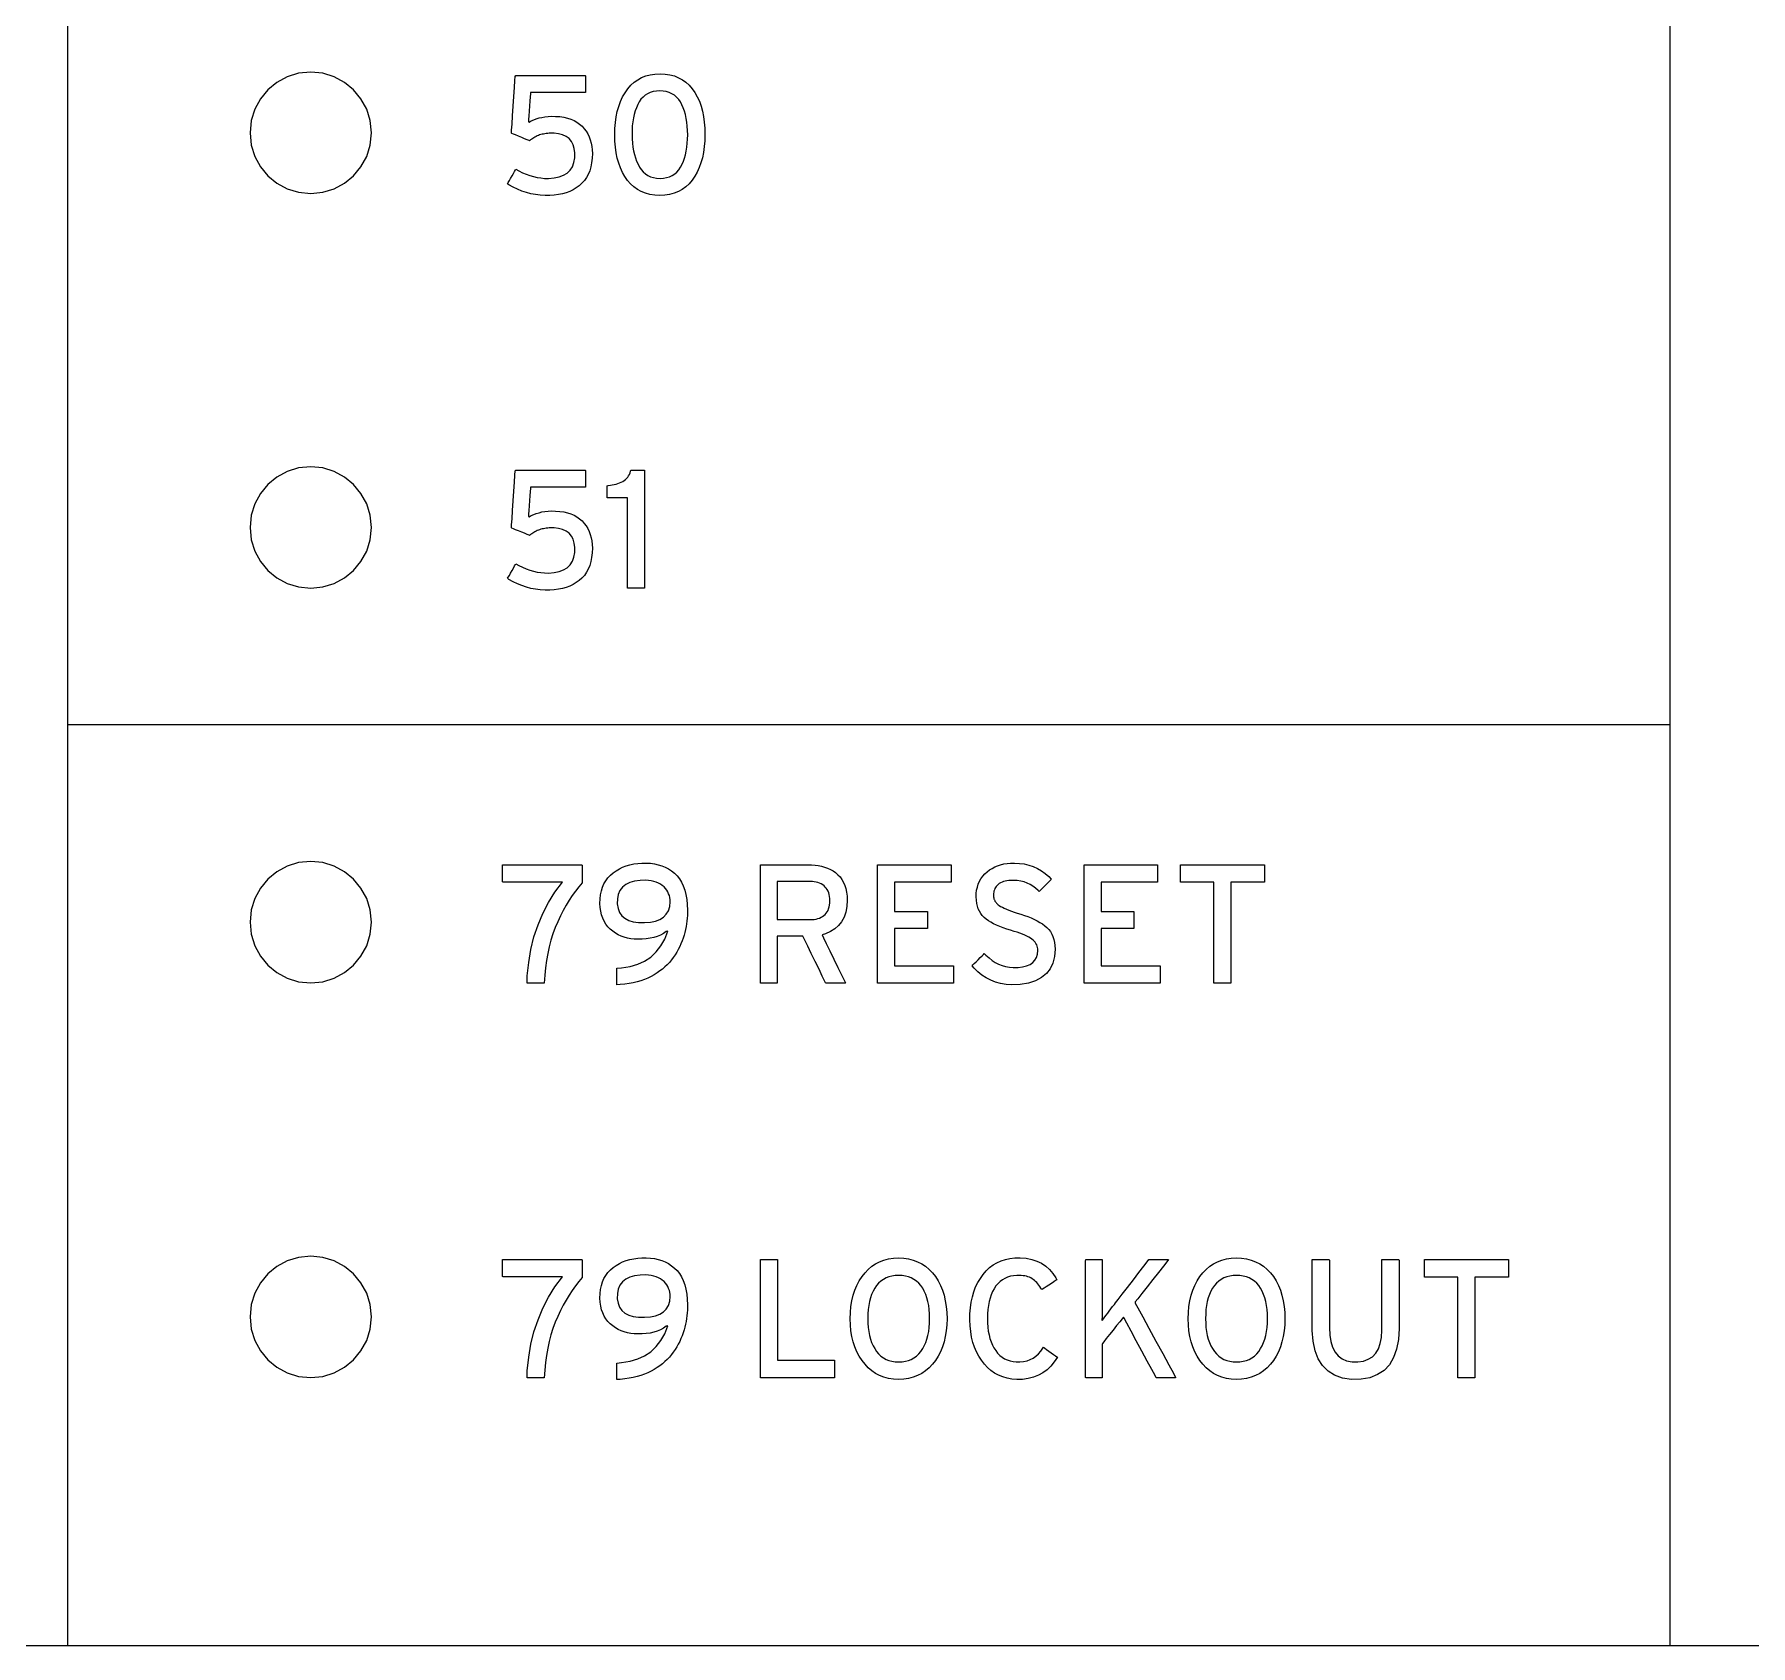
# Model space of a CAD drawing. Extents: x 1 to 47.7, y 0.2 to 33.3.
# Drawn here: x 22.9 to 24.313, y 8.656 to 9.983 of the extents above; entities that cross this region are included whole.
import ezdxf

# ---------------------------------------------------------------- set-up
doc = ezdxf.new("R2010")
doc.units = 0
doc.header["$MEASUREMENT"] = 0
doc.layers.add('4_0_____DWG', color=7, linetype='CONTINUOUS')

msp = doc.modelspace()

# ---------------------------------------------------------------- linework, layer by layer
at = {"layer": '4_0_____DWG'}
for points in [[(22.9271, 11.3685), (22.9271, 8.656)], [(24.247, 11.3685), (24.247, 8.656)], [(22.9271, 9.4146), (24.247, 9.4146)], [(23.5942, 9.2017), (23.5942, 9.2989), (23.6548, 9.2989), (23.6548, 9.2848), (23.6083, 9.2848), (23.6083, 9.2607), (23.6353, 9.2607), (23.6353, 9.2466), (23.6083, 9.2466), (23.6083, 9.2158), (23.6569, 9.2158), (23.6569, 9.2017), (23.5942, 9.2017)], [(23.7644, 9.2017), (23.7644, 9.2989), (23.825, 9.2989), (23.825, 9.2848), (23.7785, 9.2848), (23.7785, 9.2607), (23.8055, 9.2607), (23.8055, 9.2466), (23.7785, 9.2466), (23.7785, 9.2158), (23.8271, 9.2158), (23.8271, 9.2017), (23.7644, 9.2017)], [(23.8854, 9.2847), (23.8854, 9.2017), (23.8713, 9.2017), (23.8713, 9.2847), (23.8438, 9.2847), (23.8438, 9.2989), (23.9129, 9.2989), (23.9129, 9.2847), (23.8854, 9.2847)], [(23.4978, 8.8767), (23.4978, 8.9739), (23.5119, 8.9739), (23.5119, 8.891), (23.5589, 8.891), (23.5589, 8.8767), (23.4978, 8.8767)], [(24.0864, 8.9596), (24.0864, 8.8767), (24.0723, 8.8767), (24.0723, 8.9596), (24.0449, 8.9596), (24.0449, 8.9739), (24.1139, 8.9739), (24.1139, 8.9596), (24.0864, 8.9596)], [(25.3529, 8.656), (21.577, 8.656)]]:
    msp.add_lwpolyline(points, dxfattribs=at)
for points in [[(23.1274, 9.8518), (23.1374, 9.8528), (23.1468, 9.8557), (23.1553, 9.8603), (23.1627, 9.8665), (23.1688, 9.8739), (23.1735, 9.8824), (23.1764, 9.8917), (23.1774, 9.9018), (23.1764, 9.9119), (23.1735, 9.9213), (23.1688, 9.9298), (23.1627, 9.9372), (23.1553, 9.9433), (23.1468, 9.9479), (23.1374, 9.9508), (23.1274, 9.9518), (23.1173, 9.9508), (23.1079, 9.9479), (23.0994, 9.9433), (23.092, 9.9372), (23.0859, 9.9298), (23.0813, 9.9213), (23.0784, 9.9119), (23.0774, 9.9018), (23.0784, 9.8917), (23.0813, 9.8824), (23.0859, 9.8739), (23.092, 9.8665), (23.0994, 9.8603), (23.1079, 9.8557), (23.1173, 9.8528)], [(23.3594, 9.8847), (23.3592, 9.8808), (23.3588, 9.8771), (23.3581, 9.8737), (23.3572, 9.8705), (23.356, 9.8676), (23.3545, 9.8649), (23.3528, 9.8624), (23.3508, 9.8602), (23.3485, 9.8582), (23.3461, 9.8564), (23.3435, 9.8549), (23.3407, 9.8535), (23.3378, 9.8524), (23.3347, 9.8515), (23.3314, 9.8509), (23.3279, 9.8504), (23.3243, 9.8502), (23.3204, 9.8502), (23.3165, 9.8504), (23.3126, 9.8509), (23.3087, 9.8516), (23.305, 9.8526), (23.3013, 9.8538), (23.2976, 9.8553), (23.2941, 9.857), (23.2906, 9.859), (23.2896, 9.8599), (23.2901, 9.8609), (23.291, 9.8624), (23.292, 9.8643), (23.2932, 9.8663), (23.2943, 9.8683), (23.2953, 9.87), (23.296, 9.8713), (23.2963, 9.8718), (23.2989, 9.8704), (23.3018, 9.8689), (23.3048, 9.8677), (23.3078, 9.8666), (23.3108, 9.8658), (23.3138, 9.8651), (23.3169, 9.8646), (23.3199, 9.8643), (23.3232, 9.8643), (23.3279, 9.8646), (23.3321, 9.8655), (23.3356, 9.8668), (23.3386, 9.8687), (23.341, 9.8711), (23.3429, 9.8739), (23.3442, 9.8773), (23.3449, 9.8812), (23.345, 9.8853), (23.3445, 9.8889), (23.3435, 9.892), (23.3421, 9.8947), (23.3402, 9.897), (23.3378, 9.8987), (23.3349, 9.9001), (23.3316, 9.9009), (23.3278, 9.9014), (23.3252, 9.9014), (23.3239, 9.9014), (23.3226, 9.9013), (23.3214, 9.9012), (23.3202, 9.901), (23.3191, 9.9008), (23.318, 9.9006), (23.3169, 9.9003), (23.3159, 9.9), (23.3149, 9.8996), (23.3139, 9.8992), (23.313, 9.8987), (23.3121, 9.8982), (23.3111, 9.8977), (23.3103, 9.8972), (23.3094, 9.8966), (23.3085, 9.8959), (23.3077, 9.8953), (23.3072, 9.8955), (23.3057, 9.8961), (23.3036, 9.8969), (23.3012, 9.8979), (23.2986, 9.899), (23.2962, 9.9), (23.2943, 9.9008), (23.293, 9.9013), (23.2927, 9.9015), (23.2928, 9.9039), (23.2932, 9.909), (23.2936, 9.9159), (23.2942, 9.9238), (23.2947, 9.9318), (23.2952, 9.9392), (23.2956, 9.9449), (23.2958, 9.9483), (23.2963, 9.9489), (23.3001, 9.9489), (23.3068, 9.9489), (23.3156, 9.9489), (23.3254, 9.9489), (23.335, 9.9489), (23.3436, 9.9489), (23.3501, 9.9489), (23.3535, 9.9489), (23.3537, 9.9487), (23.3537, 9.9476), (23.3537, 9.9458), (23.3537, 9.9437), (23.3537, 9.9413), (23.3537, 9.939), (23.3537, 9.9371), (23.3537, 9.9357), (23.3537, 9.9351), (23.3524, 9.935), (23.3483, 9.935), (23.3423, 9.935), (23.335, 9.935), (23.3273, 9.935), (23.32, 9.935), (23.3139, 9.935), (23.3098, 9.935), (23.3085, 9.935), (23.3084, 9.934), (23.3082, 9.9314), (23.308, 9.9279), (23.3077, 9.9239), (23.3073, 9.9197), (23.3071, 9.9158), (23.3068, 9.9127), (23.3067, 9.9108), (23.3072, 9.9107), (23.3091, 9.9117), (23.3111, 9.9126), (23.3132, 9.9134), (23.3155, 9.914), (23.3178, 9.9145), (23.3203, 9.9149), (23.323, 9.9152), (23.3257, 9.9154), (23.329, 9.9153), (23.3325, 9.9151), (23.3358, 9.9146), (23.3388, 9.9139), (23.3417, 9.913), (23.3443, 9.9119), (23.3467, 9.9105), (23.3489, 9.909), (23.3509, 9.9072), (23.3527, 9.9052), (23.3543, 9.9031), (23.3556, 9.9009), (23.3568, 9.8985), (23.3577, 9.896), (23.3584, 9.8934), (23.359, 9.8906), (23.3593, 9.8877)], [(23.4521, 9.9005), (23.452, 9.8953), (23.4516, 9.8904), (23.4509, 9.8857), (23.45, 9.8813), (23.4488, 9.8771), (23.4474, 9.8732), (23.4457, 9.8694), (23.4438, 9.866), (23.4415, 9.8627), (23.4391, 9.8598), (23.4363, 9.8573), (23.4334, 9.8552), (23.4302, 9.8534), (23.4267, 9.8521), (23.423, 9.851), (23.419, 9.8504), (23.4148, 9.8501), (23.4107, 9.8504), (23.4067, 9.851), (23.4031, 9.852), (23.3996, 9.8534), (23.3965, 9.8552), (23.3935, 9.8573), (23.3908, 9.8598), (23.3884, 9.8626), (23.3862, 9.8658), (23.3842, 9.8692), (23.3825, 9.8729), (23.3811, 9.8768), (23.3799, 9.881), (23.379, 9.8854), (23.3784, 9.8901), (23.378, 9.895), (23.3778, 9.9002), (23.378, 9.9053), (23.3784, 9.9103), (23.379, 9.9149), (23.3799, 9.9194), (23.3811, 9.9236), (23.3826, 9.9275), (23.3843, 9.9313), (23.3863, 9.9348), (23.3885, 9.938), (23.391, 9.9409), (23.3937, 9.9434), (23.3967, 9.9455), (23.3999, 9.9473), (23.4033, 9.9486), (23.407, 9.9496), (23.4109, 9.9502), (23.4151, 9.9504), (23.4193, 9.9502), (23.4232, 9.9496), (23.4269, 9.9486), (23.4304, 9.9472), (23.4336, 9.9455), (23.4365, 9.9434), (23.4392, 9.9409), (23.4417, 9.9381), (23.4439, 9.9349), (23.4458, 9.9315), (23.4475, 9.9278), (23.4489, 9.9238), (23.45, 9.9197), (23.4509, 9.9152), (23.4516, 9.9106), (23.452, 9.9056)], [(23.4379, 9.9002), (23.4378, 9.9038), (23.4376, 9.9073), (23.4372, 9.9106), (23.4367, 9.9137), (23.436, 9.9168), (23.4352, 9.9196), (23.4343, 9.9223), (23.4332, 9.9249), (23.4319, 9.9272), (23.4305, 9.9293), (23.4288, 9.9312), (23.427, 9.9327), (23.4249, 9.934), (23.4227, 9.935), (23.4203, 9.9357), (23.4176, 9.9362), (23.4148, 9.9363), (23.4121, 9.9362), (23.4095, 9.9357), (23.4071, 9.935), (23.4049, 9.934), (23.4029, 9.9328), (23.4011, 9.9312), (23.3994, 9.9294), (23.398, 9.9274), (23.3967, 9.925), (23.3956, 9.9225), (23.3946, 9.9199), (23.3938, 9.917), (23.3932, 9.914), (23.3927, 9.9109), (23.3923, 9.9076), (23.3921, 9.9041), (23.3921, 9.9005), (23.3921, 9.8969), (23.3924, 9.8934), (23.3928, 9.8901), (23.3933, 9.887), (23.394, 9.884), (23.3948, 9.8812), (23.3958, 9.8785), (23.397, 9.876), (23.3982, 9.8736), (23.3997, 9.8715), (23.4013, 9.8696), (23.4032, 9.868), (23.4052, 9.8667), (23.4074, 9.8656), (23.4098, 9.8649), (23.4123, 9.8644), (23.4151, 9.8642), (23.4179, 9.8644), (23.4205, 9.8649), (23.4229, 9.8656), (23.4252, 9.8666), (23.4272, 9.8679), (23.429, 9.8695), (23.4306, 9.8714), (23.4321, 9.8735), (23.4333, 9.8759), (23.4344, 9.8784), (23.4353, 9.881), (23.4361, 9.8838), (23.4367, 9.8868), (23.4372, 9.8899), (23.4376, 9.8932), (23.4378, 9.8966)], [(23.1274, 9.5268), (23.1374, 9.5278), (23.1468, 9.5307), (23.1553, 9.5353), (23.1627, 9.5414), (23.1688, 9.5489), (23.1735, 9.5574), (23.1764, 9.5667), (23.1774, 9.5768), (23.1764, 9.5869), (23.1735, 9.5963), (23.1688, 9.6048), (23.1627, 9.6122), (23.1553, 9.6183), (23.1468, 9.6229), (23.1374, 9.6258), (23.1274, 9.6268), (23.1173, 9.6258), (23.1079, 9.6229), (23.0994, 9.6183), (23.092, 9.6122), (23.0859, 9.6048), (23.0813, 9.5963), (23.0784, 9.5869), (23.0774, 9.5768), (23.0784, 9.5667), (23.0813, 9.5574), (23.0859, 9.5489), (23.092, 9.5414), (23.0994, 9.5353), (23.1079, 9.5307), (23.1173, 9.5278)], [(23.3594, 9.5597), (23.3592, 9.5558), (23.3588, 9.5522), (23.3581, 9.5487), (23.3572, 9.5456), (23.356, 9.5426), (23.3545, 9.5399), (23.3528, 9.5374), (23.3508, 9.5352), (23.3485, 9.5332), (23.3461, 9.5314), (23.3435, 9.5299), (23.3407, 9.5286), (23.3378, 9.5274), (23.3347, 9.5265), (23.3314, 9.5259), (23.3279, 9.5254), (23.3243, 9.5252), (23.3204, 9.5252), (23.3165, 9.5254), (23.3126, 9.5259), (23.3087, 9.5266), (23.305, 9.5276), (23.3013, 9.5289), (23.2976, 9.5303), (23.2941, 9.5321), (23.2906, 9.534), (23.2896, 9.535), (23.2901, 9.5359), (23.291, 9.5374), (23.292, 9.5393), (23.2932, 9.5414), (23.2943, 9.5433), (23.2953, 9.5451), (23.296, 9.5463), (23.2963, 9.5468), (23.2989, 9.5454), (23.3018, 9.544), (23.3048, 9.5427), (23.3078, 9.5417), (23.3108, 9.5408), (23.3138, 9.5401), (23.3169, 9.5397), (23.3199, 9.5394), (23.3232, 9.5393), (23.3279, 9.5396), (23.3321, 9.5405), (23.3356, 9.5419), (23.3386, 9.5437), (23.341, 9.5461), (23.3429, 9.549), (23.3442, 9.5523), (23.3449, 9.5562), (23.345, 9.5603), (23.3445, 9.5639), (23.3435, 9.5671), (23.3421, 9.5697), (23.3402, 9.572), (23.3378, 9.5738), (23.3349, 9.5751), (23.3316, 9.576), (23.3278, 9.5764), (23.3252, 9.5764), (23.3239, 9.5764), (23.3226, 9.5763), (23.3214, 9.5762), (23.3202, 9.576), (23.3191, 9.5758), (23.318, 9.5756), (23.3169, 9.5753), (23.3159, 9.575), (23.3149, 9.5746), (23.3139, 9.5742), (23.313, 9.5737), (23.3121, 9.5733), (23.3111, 9.5727), (23.3103, 9.5722), (23.3094, 9.5716), (23.3085, 9.571), (23.3077, 9.5703), (23.3072, 9.5705), (23.3057, 9.5711), (23.3036, 9.572), (23.3012, 9.573), (23.2986, 9.574), (23.2962, 9.575), (23.2943, 9.5758), (23.293, 9.5763), (23.2927, 9.5765), (23.2928, 9.5789), (23.2932, 9.584), (23.2936, 9.5909), (23.2942, 9.5988), (23.2947, 9.6068), (23.2952, 9.6142), (23.2956, 9.62), (23.2958, 9.6234), (23.2963, 9.6239), (23.3001, 9.6239), (23.3068, 9.6239), (23.3156, 9.6239), (23.3254, 9.6239), (23.335, 9.6239), (23.3436, 9.6239), (23.3501, 9.6239), (23.3535, 9.6239), (23.3537, 9.6237), (23.3537, 9.6226), (23.3537, 9.6208), (23.3537, 9.6187), (23.3537, 9.6163), (23.3537, 9.614), (23.3537, 9.6121), (23.3537, 9.6107), (23.3537, 9.6101), (23.3524, 9.6101), (23.3483, 9.6101), (23.3423, 9.6101), (23.335, 9.6101), (23.3273, 9.6101), (23.32, 9.6101), (23.3139, 9.6101), (23.3098, 9.6101), (23.3085, 9.6101), (23.3084, 9.609), (23.3082, 9.6065), (23.308, 9.603), (23.3077, 9.5989), (23.3073, 9.5947), (23.3071, 9.5908), (23.3068, 9.5877), (23.3067, 9.5858), (23.3072, 9.5857), (23.3091, 9.5868), (23.3111, 9.5876), (23.3132, 9.5884), (23.3155, 9.589), (23.3178, 9.5896), (23.3203, 9.59), (23.323, 9.5902), (23.3257, 9.5904), (23.329, 9.5903), (23.3325, 9.5901), (23.3358, 9.5896), (23.3388, 9.5889), (23.3417, 9.588), (23.3443, 9.5869), (23.3467, 9.5855), (23.3489, 9.584), (23.3509, 9.5822), (23.3527, 9.5802), (23.3543, 9.5781), (23.3556, 9.5759), (23.3568, 9.5736), (23.3577, 9.5711), (23.3584, 9.5684), (23.359, 9.5657), (23.3593, 9.5628)], [(23.3883, 9.5267), (23.3883, 9.5296), (23.3883, 9.5372), (23.3883, 9.548), (23.3883, 9.5607), (23.3883, 9.5737), (23.3883, 9.5857), (23.3883, 9.5951), (23.3883, 9.6005), (23.3882, 9.6013), (23.387, 9.6013), (23.3849, 9.6013), (23.3822, 9.6013), (23.3793, 9.6013), (23.3764, 9.6013), (23.374, 9.6013), (23.3723, 9.6013), (23.3716, 9.6013), (23.3716, 9.6016), (23.3716, 9.6027), (23.3716, 9.6041), (23.3716, 9.6058), (23.3716, 9.6076), (23.3716, 9.6092), (23.3716, 9.6105), (23.3716, 9.6112), (23.3725, 9.6114), (23.3742, 9.6116), (23.3758, 9.6118), (23.3774, 9.6121), (23.3789, 9.6125), (23.3804, 9.613), (23.3818, 9.6135), (23.3831, 9.6141), (23.3844, 9.6147), (23.3856, 9.6155), (23.3867, 9.6163), (23.3876, 9.6172), (23.3885, 9.6182), (23.3892, 9.6193), (23.3899, 9.6205), (23.3904, 9.6218), (23.3909, 9.6232), (23.3911, 9.6239), (23.392, 9.6239), (23.3934, 9.6239), (23.3952, 9.6239), (23.3972, 9.6239), (23.3992, 9.6239), (23.4008, 9.6239), (23.402, 9.6239), (23.4024, 9.6239), (23.4024, 9.6202), (23.4024, 9.6103), (23.4024, 9.5961), (23.4024, 9.5796), (23.4024, 9.5626), (23.4024, 9.547), (23.4024, 9.5347), (23.4024, 9.5277), (23.4023, 9.5267), (23.4013, 9.5267), (23.3995, 9.5267), (23.3972, 9.5267), (23.3948, 9.5267), (23.3924, 9.5267), (23.3903, 9.5267), (23.3889, 9.5267)], [(23.1274, 9.2018), (23.1374, 9.2028), (23.1468, 9.2057), (23.1553, 9.2104), (23.1627, 9.2165), (23.1688, 9.2239), (23.1735, 9.2324), (23.1764, 9.2418), (23.1774, 9.2518), (23.1764, 9.2619), (23.1735, 9.2713), (23.1688, 9.2798), (23.1627, 9.2872), (23.1553, 9.2933), (23.1468, 9.2979), (23.1374, 9.3008), (23.1274, 9.3018), (23.1173, 9.3008), (23.1079, 9.2979), (23.0994, 9.2933), (23.092, 9.2872), (23.0859, 9.2798), (23.0813, 9.2713), (23.0784, 9.2619), (23.0774, 9.2518), (23.0784, 9.2418), (23.0813, 9.2324), (23.0859, 9.2239), (23.092, 9.2165), (23.0994, 9.2104), (23.1079, 9.2057), (23.1173, 9.2028)], [(23.3511, 9.2842), (23.3483, 9.2809), (23.3455, 9.2774), (23.3428, 9.2737), (23.3402, 9.2698), (23.3378, 9.2657), (23.3354, 9.2614), (23.3331, 9.2569), (23.3309, 9.2522), (23.3288, 9.2473), (23.3269, 9.2423), (23.3253, 9.237), (23.3238, 9.2316), (23.3226, 9.2259), (23.3215, 9.2202), (23.3207, 9.2142), (23.3201, 9.2081), (23.3198, 9.2017), (23.3192, 9.2017), (23.3178, 9.2017), (23.3157, 9.2017), (23.3133, 9.2017), (23.3108, 9.2017), (23.3085, 9.2017), (23.3067, 9.2017), (23.3057, 9.2017), (23.3058, 9.2075), (23.307, 9.2186), (23.3088, 9.2293), (23.3113, 9.2396), (23.3146, 9.2495), (23.3186, 9.2589), (23.3232, 9.268), (23.3286, 9.2766), (23.3347, 9.2848), (23.3328, 9.2848), (23.3278, 9.2848), (23.3206, 9.2848), (23.3122, 9.2848), (23.3036, 9.2848), (23.2957, 9.2848), (23.2894, 9.2848), (23.2859, 9.2848), (23.2854, 9.285), (23.2854, 9.286), (23.2854, 9.2878), (23.2854, 9.29), (23.2854, 9.2925), (23.2854, 9.2949), (23.2854, 9.2969), (23.2854, 9.2984), (23.2854, 9.2989), (23.2879, 9.2989), (23.2946, 9.2989), (23.3042, 9.2989), (23.3153, 9.2989), (23.3269, 9.2989), (23.3374, 9.2989), (23.3457, 9.2989), (23.3505, 9.2989), (23.3511, 9.2988), (23.3511, 9.2977), (23.3511, 9.2959), (23.3511, 9.2935), (23.3511, 9.2909), (23.3511, 9.2884), (23.3511, 9.2863), (23.3511, 9.2848)], [(23.4378, 9.2617), (23.4378, 9.2595), (23.4377, 9.2573), (23.4375, 9.255), (23.4373, 9.2527), (23.4369, 9.2504), (23.4366, 9.2481), (23.4361, 9.2457), (23.4356, 9.2434), (23.4349, 9.241), (23.4342, 9.2386), (23.4333, 9.2363), (23.4323, 9.234), (23.4313, 9.2317), (23.4301, 9.2294), (23.4289, 9.2272), (23.4275, 9.225), (23.426, 9.2228), (23.4245, 9.2207), (23.4228, 9.2187), (23.421, 9.2168), (23.4191, 9.215), (23.4171, 9.2132), (23.415, 9.2116), (23.4127, 9.21), (23.4103, 9.2085), (23.4078, 9.2071), (23.4051, 9.2058), (23.4023, 9.2046), (23.3993, 9.2036), (23.3962, 9.2027), (23.3929, 9.2019), (23.3896, 9.2013), (23.386, 9.2008), (23.3824, 9.2004), (23.3795, 9.2002), (23.3795, 9.2009), (23.3795, 9.2024), (23.3795, 9.2045), (23.3795, 9.2068), (23.3795, 9.2091), (23.3795, 9.2112), (23.3795, 9.2128), (23.3795, 9.2138), (23.3835, 9.2142), (23.3904, 9.2152), (23.3967, 9.2171), (23.4024, 9.2197), (23.4075, 9.2231), (23.412, 9.2273), (23.4158, 9.2322), (23.419, 9.2379), (23.4216, 9.2444), (23.4202, 9.244), (23.4179, 9.2425), (23.4155, 9.2412), (23.4128, 9.24), (23.41, 9.2391), (23.4069, 9.2385), (23.4037, 9.238), (23.4003, 9.2377), (23.3968, 9.2377), (23.3938, 9.2378), (23.391, 9.2381), (23.3883, 9.2387), (23.3857, 9.2394), (23.3831, 9.2403), (23.3807, 9.2415), (23.3784, 9.2428), (23.3762, 9.2443), (23.3741, 9.246), (23.3722, 9.248), (23.3705, 9.2501), (23.3691, 9.2525), (23.3679, 9.255), (23.367, 9.2578), (23.3663, 9.2608), (23.3658, 9.2639), (23.3656, 9.2673), (23.3657, 9.2709), (23.3661, 9.2743), (23.3668, 9.2776), (23.3677, 9.2806), (23.3689, 9.2834), (23.3704, 9.2859), (23.3722, 9.2883), (23.3743, 9.2905), (23.3766, 9.2924), (23.379, 9.2942), (23.3816, 9.2957), (23.3843, 9.2971), (23.3872, 9.2982), (23.3903, 9.2991), (23.3934, 9.2997), (23.3968, 9.3002), (23.4002, 9.3004), (23.4038, 9.3005), (23.4072, 9.3003), (23.4105, 9.2998), (23.4136, 9.2991), (23.4165, 9.2982), (23.4193, 9.297), (23.422, 9.2956), (23.4245, 9.294), (23.4269, 9.2921), (23.4291, 9.2899), (23.4311, 9.2875), (23.4328, 9.2847), (23.4343, 9.2816), (23.4355, 9.2782), (23.4365, 9.2746), (23.4372, 9.2706), (23.4376, 9.2663)], [(23.5693, 9.2699), (23.569, 9.2647), (23.5681, 9.26), (23.5667, 9.2559), (23.5647, 9.2522), (23.5622, 9.249), (23.5592, 9.2463), (23.5556, 9.244), (23.5515, 9.2423), (23.5487, 9.2413), (23.5499, 9.2388), (23.5521, 9.2342), (23.5551, 9.2281), (23.5584, 9.2213), (23.5616, 9.2145), (23.5645, 9.2085), (23.5667, 9.2041), (23.5678, 9.2019), (23.5675, 9.2017), (23.5661, 9.2017), (23.564, 9.2017), (23.5613, 9.2017), (23.5585, 9.2017), (23.5558, 9.2017), (23.5536, 9.2017), (23.5521, 9.2017), (23.5515, 9.2018), (23.5507, 9.2034), (23.5488, 9.2074), (23.5461, 9.213), (23.543, 9.2195), (23.5397, 9.2261), (23.5368, 9.2321), (23.5345, 9.2369), (23.5331, 9.2398), (23.5327, 9.2402), (23.5313, 9.2402), (23.5287, 9.2402), (23.5254, 9.2402), (23.5218, 9.2402), (23.5182, 9.2402), (23.515, 9.2402), (23.5127, 9.2402), (23.5117, 9.2402), (23.5116, 9.2392), (23.5116, 9.2358), (23.5116, 9.2306), (23.5116, 9.2243), (23.5116, 9.2176), (23.5116, 9.2114), (23.5116, 9.2061), (23.5116, 9.2027), (23.5116, 9.2017), (23.5109, 9.2017), (23.5094, 9.2017), (23.5074, 9.2017), (23.505, 9.2017), (23.5027, 9.2017), (23.5005, 9.2017), (23.4988, 9.2017), (23.4979, 9.2017), (23.4978, 9.2029), (23.4978, 9.21), (23.4978, 9.2221), (23.4978, 9.2374), (23.4978, 9.2542), (23.4978, 9.2705), (23.4978, 9.2846), (23.4978, 9.2947), (23.4978, 9.2989), (23.4991, 9.2989), (23.503, 9.2989), (23.5087, 9.2989), (23.5155, 9.2989), (23.5227, 9.2989), (23.5293, 9.2989), (23.5348, 9.2989), (23.5383, 9.2989), (23.5399, 9.2989), (23.5428, 9.2988), (23.5455, 9.2984), (23.5482, 9.2979), (23.5507, 9.2972), (23.5531, 9.2963), (23.5555, 9.2953), (23.5577, 9.294), (23.5597, 9.2926), (23.5617, 9.2909), (23.5635, 9.289), (23.565, 9.2869), (23.5663, 9.2846), (23.5674, 9.2821), (23.5682, 9.2794), (23.5688, 9.2764), (23.5692, 9.2732)], [(23.7405, 9.2296), (23.7401, 9.2235), (23.7388, 9.2181), (23.7366, 9.2134), (23.7335, 9.2094), (23.7294, 9.2061), (23.7244, 9.2036), (23.7186, 9.2017), (23.7118, 9.2006), (23.7047, 9.2002), (23.7001, 9.2006), (23.6957, 9.2013), (23.6915, 9.2025), (23.6875, 9.204), (23.6838, 9.2059), (23.6803, 9.2081), (23.677, 9.2108), (23.6739, 9.2138), (23.6722, 9.2159), (23.6728, 9.2166), (23.674, 9.2177), (23.6755, 9.2192), (23.6772, 9.2209), (23.6789, 9.2226), (23.6804, 9.2241), (23.6815, 9.2253), (23.6822, 9.2259), (23.6836, 9.2245), (23.6861, 9.2223), (23.6886, 9.2203), (23.6913, 9.2186), (23.694, 9.2172), (23.6969, 9.216), (23.6998, 9.2152), (23.7029, 9.2147), (23.706, 9.2144), (23.71, 9.2145), (23.7138, 9.215), (23.7171, 9.2158), (23.7199, 9.217), (23.7222, 9.2186), (23.7239, 9.2205), (23.7252, 9.2228), (23.726, 9.2254), (23.7263, 9.2284), (23.7262, 9.2298), (23.7261, 9.231), (23.7258, 9.2321), (23.7254, 9.2332), (23.7248, 9.2342), (23.7242, 9.2352), (23.7234, 9.2362), (23.7225, 9.237), (23.7215, 9.2379), (23.7203, 9.2387), (23.7189, 9.2395), (23.7173, 9.2403), (23.7156, 9.2411), (23.7136, 9.2419), (23.7115, 9.2427), (23.7092, 9.2435), (23.7067, 9.2442), (23.7039, 9.2451), (23.7007, 9.2461), (23.6977, 9.2471), (23.6949, 9.2482), (23.6923, 9.2493), (23.6898, 9.2505), (23.6876, 9.2517), (23.6856, 9.253), (23.6837, 9.2544), (23.6821, 9.2557), (23.6806, 9.2572), (23.6793, 9.2589), (23.6782, 9.2608), (23.6773, 9.2628), (23.6766, 9.265), (23.676, 9.2673), (23.6757, 9.2699), (23.6756, 9.2726), (23.6756, 9.2754), (23.6759, 9.2782), (23.6765, 9.2807), (23.6772, 9.2832), (23.6782, 9.2855), (23.6795, 9.2876), (23.6809, 9.2897), (23.6826, 9.2915), (23.6845, 9.2933), (23.6865, 9.2948), (23.6886, 9.2961), (23.6909, 9.2973), (23.6932, 9.2982), (23.6957, 9.299), (23.6983, 9.2997), (23.7011, 9.3001), (23.7039, 9.3004), (23.707, 9.3005), (23.7112, 9.3002), (23.7151, 9.2997), (23.7189, 9.2988), (23.7226, 9.2976), (23.726, 9.296), (23.7293, 9.2941), (23.7324, 9.2919), (23.7354, 9.2893), (23.7374, 9.2873), (23.7369, 9.2867), (23.7358, 9.2856), (23.7343, 9.284), (23.7326, 9.2823), (23.731, 9.2806), (23.7294, 9.279), (23.7282, 9.2778), (23.7275, 9.277), (23.7265, 9.2779), (23.7245, 9.2798), (23.7223, 9.2814), (23.72, 9.2828), (23.7175, 9.284), (23.715, 9.2849), (23.7123, 9.2856), (23.7094, 9.286), (23.7065, 9.2862), (23.7043, 9.2862), (23.7025, 9.2861), (23.7009, 9.2859), (23.6994, 9.2856), (23.698, 9.2852), (23.6968, 9.2848), (23.6956, 9.2842), (23.6946, 9.2836), (23.6936, 9.2829), (23.6928, 9.2821), (23.6921, 9.2812), (23.6915, 9.2804), (23.691, 9.2794), (23.6905, 9.2784), (23.6902, 9.2774), (23.69, 9.2764), (23.6898, 9.2753), (23.6898, 9.2741), (23.6898, 9.2736), (23.6898, 9.273), (23.6899, 9.2725), (23.69, 9.272), (23.6901, 9.2715), (23.6902, 9.271), (23.6904, 9.2706), (23.6905, 9.2701), (23.6908, 9.2697), (23.691, 9.2692), (23.6913, 9.2688), (23.6916, 9.2683), (23.6919, 9.2679), (23.6923, 9.2674), (23.6928, 9.267), (23.6932, 9.2666), (23.6937, 9.2662), (23.6945, 9.2656), (23.6957, 9.2648), (23.6971, 9.2641), (23.6986, 9.2633), (23.7004, 9.2625), (23.7024, 9.2617), (23.7045, 9.2609), (23.7068, 9.2601), (23.7093, 9.2593), (23.7123, 9.2584), (23.7153, 9.2574), (23.7182, 9.2564), (23.7209, 9.2553), (23.7235, 9.2541), (23.7259, 9.2529), (23.7281, 9.2516), (23.7302, 9.2503), (23.7321, 9.2489), (23.7338, 9.2475), (23.7354, 9.2458), (23.7367, 9.244), (23.7378, 9.242), (23.7388, 9.2399), (23.7395, 9.2376), (23.74, 9.2351), (23.7404, 9.2325)], [(23.4235, 9.2685), (23.4234, 9.2703), (23.4232, 9.272), (23.4228, 9.2737), (23.4222, 9.2752), (23.4215, 9.2767), (23.4206, 9.2782), (23.4196, 9.2795), (23.4184, 9.2808), (23.417, 9.282), (23.4155, 9.2831), (23.4138, 9.284), (23.4119, 9.2848), (23.4099, 9.2854), (23.4078, 9.2859), (23.4055, 9.2862), (23.403, 9.2864), (23.3988, 9.2862), (23.3942, 9.2856), (23.3902, 9.2844), (23.3869, 9.2827), (23.3842, 9.2805), (23.3821, 9.2778), (23.3807, 9.2746), (23.38, 9.2709), (23.3799, 9.2668), (23.3806, 9.263), (23.3818, 9.2598), (23.3837, 9.2571), (23.3862, 9.255), (23.3893, 9.2533), (23.393, 9.2522), (23.3973, 9.2515), (23.4023, 9.2514), (23.4072, 9.2518), (23.4114, 9.2526), (23.415, 9.254), (23.418, 9.2559), (23.4203, 9.2583), (23.422, 9.2612), (23.4231, 9.2646)], [(23.5551, 9.2694), (23.555, 9.2713), (23.5548, 9.2729), (23.5545, 9.2745), (23.5541, 9.276), (23.5535, 9.2773), (23.5529, 9.2786), (23.5521, 9.2797), (23.5512, 9.2807), (23.5502, 9.2817), (23.5491, 9.2825), (23.5479, 9.2833), (23.5466, 9.2839), (23.5452, 9.2844), (23.5438, 9.2848), (23.5422, 9.285), (23.5406, 9.2852), (23.5391, 9.2852), (23.5377, 9.2852), (23.5347, 9.2852), (23.5305, 9.2852), (23.5257, 9.2852), (23.5209, 9.2852), (23.5166, 9.2852), (23.5133, 9.2852), (23.5117, 9.2852), (23.5116, 9.2846), (23.5116, 9.2819), (23.5116, 9.2776), (23.5116, 9.2723), (23.5116, 9.2668), (23.5116, 9.2615), (23.5116, 9.2573), (23.5116, 9.2545), (23.5117, 9.2539), (23.5133, 9.2539), (23.5166, 9.2539), (23.5209, 9.2539), (23.5257, 9.2539), (23.5305, 9.2539), (23.5347, 9.2539), (23.5377, 9.2539), (23.5391, 9.2539), (23.5405, 9.2539), (23.5421, 9.2541), (23.5437, 9.2543), (23.5451, 9.2547), (23.5465, 9.2552), (23.5478, 9.2558), (23.5489, 9.2565), (23.55, 9.2573), (23.5511, 9.2582), (23.552, 9.2592), (23.5528, 9.2603), (23.5535, 9.2615), (23.554, 9.2629), (23.5545, 9.2644), (23.5548, 9.2659), (23.555, 9.2676)], [(23.1274, 8.8768), (23.1374, 8.8778), (23.1468, 8.8807), (23.1553, 8.8854), (23.1627, 8.8915), (23.1688, 8.8989), (23.1735, 8.9074), (23.1764, 8.9167), (23.1774, 8.9268), (23.1764, 8.9369), (23.1735, 8.9463), (23.1688, 8.9548), (23.1627, 8.9622), (23.1553, 8.9683), (23.1468, 8.9729), (23.1374, 8.9758), (23.1274, 8.9768), (23.1173, 8.9758), (23.1079, 8.9729), (23.0994, 8.9683), (23.092, 8.9622), (23.0859, 8.9548), (23.0813, 8.9463), (23.0784, 8.9369), (23.0774, 8.9268), (23.0784, 8.9167), (23.0813, 8.9074), (23.0859, 8.8989), (23.092, 8.8915), (23.0994, 8.8854), (23.1079, 8.8807), (23.1173, 8.8778)], [(23.3511, 8.9592), (23.3483, 8.9559), (23.3455, 8.9523), (23.3428, 8.9486), (23.3402, 8.9447), (23.3378, 8.9406), (23.3354, 8.9364), (23.3331, 8.9319), (23.3309, 8.9272), (23.3288, 8.9223), (23.3269, 8.9172), (23.3253, 8.912), (23.3238, 8.9065), (23.3226, 8.9009), (23.3215, 8.8951), (23.3207, 8.8892), (23.3201, 8.883), (23.3198, 8.8767), (23.3192, 8.8767), (23.3178, 8.8767), (23.3157, 8.8767), (23.3133, 8.8767), (23.3108, 8.8767), (23.3085, 8.8767), (23.3067, 8.8767), (23.3057, 8.8767), (23.3058, 8.8824), (23.307, 8.8935), (23.3088, 8.9043), (23.3113, 8.9145), (23.3146, 8.9244), (23.3186, 8.9339), (23.3232, 8.9429), (23.3286, 8.9516), (23.3347, 8.9598), (23.3328, 8.9598), (23.3278, 8.9598), (23.3206, 8.9598), (23.3122, 8.9598), (23.3036, 8.9598), (23.2957, 8.9598), (23.2894, 8.9598), (23.2859, 8.9598), (23.2854, 8.9599), (23.2854, 8.9609), (23.2854, 8.9627), (23.2854, 8.965), (23.2854, 8.9675), (23.2854, 8.9699), (23.2854, 8.9719), (23.2854, 8.9734), (23.2854, 8.9739), (23.2879, 8.9739), (23.2946, 8.9739), (23.3042, 8.9739), (23.3153, 8.9739), (23.3269, 8.9739), (23.3374, 8.9739), (23.3457, 8.9739), (23.3505, 8.9739), (23.3511, 8.9737), (23.3511, 8.9727), (23.3511, 8.9708), (23.3511, 8.9685), (23.3511, 8.9659), (23.3511, 8.9634), (23.3511, 8.9612), (23.3511, 8.9597)], [(23.4378, 8.9367), (23.4378, 8.9345), (23.4377, 8.9322), (23.4375, 8.93), (23.4373, 8.9277), (23.4369, 8.9254), (23.4366, 8.9231), (23.4361, 8.9207), (23.4356, 8.9183), (23.4349, 8.916), (23.4342, 8.9136), (23.4333, 8.9112), (23.4323, 8.9089), (23.4313, 8.9066), (23.4301, 8.9044), (23.4289, 8.9022), (23.4275, 8.9), (23.426, 8.8978), (23.4245, 8.8957), (23.4228, 8.8937), (23.421, 8.8918), (23.4191, 8.8899), (23.4171, 8.8882), (23.415, 8.8865), (23.4127, 8.885), (23.4103, 8.8835), (23.4078, 8.8821), (23.4051, 8.8808), (23.4023, 8.8796), (23.3993, 8.8786), (23.3962, 8.8776), (23.3929, 8.8769), (23.3896, 8.8762), (23.386, 8.8757), (23.3824, 8.8753), (23.3795, 8.8752), (23.3795, 8.8759), (23.3795, 8.8774), (23.3795, 8.8794), (23.3795, 8.8817), (23.3795, 8.8841), (23.3795, 8.8862), (23.3795, 8.8878), (23.3795, 8.8887), (23.3835, 8.8891), (23.3904, 8.8902), (23.3967, 8.8921), (23.4024, 8.8947), (23.4075, 8.8981), (23.412, 8.9023), (23.4158, 8.9072), (23.419, 8.9129), (23.4216, 8.9194), (23.4202, 8.919), (23.4179, 8.9174), (23.4155, 8.9161), (23.4128, 8.915), (23.41, 8.9141), (23.4069, 8.9134), (23.4037, 8.913), (23.4003, 8.9127), (23.3968, 8.9127), (23.3938, 8.9128), (23.391, 8.9131), (23.3883, 8.9136), (23.3857, 8.9144), (23.3831, 8.9153), (23.3807, 8.9164), (23.3784, 8.9178), (23.3762, 8.9193), (23.3741, 8.921), (23.3722, 8.9229), (23.3705, 8.9251), (23.3691, 8.9274), (23.3679, 8.93), (23.367, 8.9327), (23.3663, 8.9357), (23.3658, 8.9389), (23.3656, 8.9423), (23.3657, 8.9459), (23.3661, 8.9493), (23.3668, 8.9525), (23.3677, 8.9555), (23.3689, 8.9583), (23.3704, 8.9609), (23.3722, 8.9633), (23.3743, 8.9654), (23.3766, 8.9674), (23.379, 8.9692), (23.3816, 8.9707), (23.3843, 8.972), (23.3872, 8.9731), (23.3903, 8.974), (23.3934, 8.9747), (23.3968, 8.9752), (23.4002, 8.9754), (23.4038, 8.9754), (23.4072, 8.9752), (23.4105, 8.9748), (23.4136, 8.9741), (23.4165, 8.9732), (23.4193, 8.972), (23.422, 8.9706), (23.4245, 8.9689), (23.4269, 8.967), (23.4291, 8.9649), (23.4311, 8.9624), (23.4328, 8.9597), (23.4343, 8.9566), (23.4355, 8.9532), (23.4365, 8.9495), (23.4372, 8.9456), (23.4376, 8.9413)], [(23.6515, 8.9253), (23.6514, 8.9202), (23.6509, 8.9152), (23.6501, 8.9106), (23.6491, 8.9061), (23.6478, 8.902), (23.6462, 8.898), (23.6443, 8.8944), (23.6421, 8.8909), (23.6396, 8.8877), (23.6369, 8.8849), (23.6339, 8.8824), (23.6307, 8.8802), (23.6273, 8.8785), (23.6237, 8.8771), (23.6199, 8.8761), (23.6159, 8.8754), (23.6116, 8.8751), (23.6074, 8.8754), (23.6034, 8.8761), (23.5996, 8.8771), (23.596, 8.8785), (23.5927, 8.8802), (23.5895, 8.8824), (23.5866, 8.8849), (23.584, 8.8877), (23.5815, 8.8909), (23.5792, 8.8944), (23.5773, 8.898), (23.5756, 8.902), (23.5743, 8.9061), (23.5732, 8.9106), (23.5724, 8.9152), (23.572, 8.9202), (23.5718, 8.9253), (23.572, 8.9305), (23.5724, 8.9354), (23.5732, 8.9401), (23.5743, 8.9446), (23.5756, 8.9488), (23.5773, 8.9527), (23.5792, 8.9564), (23.5815, 8.9599), (23.584, 8.9631), (23.5866, 8.9659), (23.5895, 8.9684), (23.5927, 8.9705), (23.596, 8.9722), (23.5996, 8.9736), (23.6034, 8.9746), (23.6074, 8.9752), (23.6116, 8.9755), (23.6159, 8.9752), (23.6199, 8.9746), (23.6237, 8.9736), (23.6273, 8.9722), (23.6307, 8.9705), (23.6339, 8.9684), (23.6369, 8.9659), (23.6396, 8.9631), (23.6421, 8.9599), (23.6443, 8.9564), (23.6462, 8.9527), (23.6478, 8.9488), (23.6491, 8.9446), (23.6501, 8.9401), (23.6509, 8.9354), (23.6514, 8.9305)], [(23.7425, 8.8937), (23.7399, 8.8898), (23.7371, 8.8863), (23.734, 8.8833), (23.7305, 8.8808), (23.7268, 8.8787), (23.7227, 8.8771), (23.7184, 8.876), (23.7137, 8.8753), (23.709, 8.8752), (23.7049, 8.8755), (23.701, 8.8762), (23.6974, 8.8773), (23.694, 8.8787), (23.6907, 8.8805), (23.6877, 8.8826), (23.6849, 8.8851), (23.6823, 8.8879), (23.6799, 8.891), (23.6777, 8.8943), (23.6758, 8.8979), (23.6742, 8.9017), (23.6728, 8.9058), (23.6718, 8.91), (23.671, 8.9146), (23.6705, 8.9193), (23.6703, 8.9243), (23.6704, 8.9294), (23.6708, 8.9342), (23.6714, 8.9389), (23.6724, 8.9433), (23.6736, 8.9474), (23.6751, 8.9514), (23.6769, 8.9551), (23.679, 8.9585), (23.6813, 8.9618), (23.6838, 8.9647), (23.6866, 8.9673), (23.6895, 8.9695), (23.6926, 8.9713), (23.696, 8.9729), (23.6996, 8.974), (23.7033, 8.9749), (23.7073, 8.9753), (23.7118, 8.9754), (23.7167, 8.975), (23.7213, 8.9741), (23.7255, 8.9727), (23.7293, 8.9709), (23.7328, 8.9686), (23.736, 8.9659), (23.7388, 8.9626), (23.7412, 8.9589), (23.7419, 8.9572), (23.741, 8.9566), (23.7394, 8.9556), (23.7375, 8.9543), (23.7353, 8.953), (23.7333, 8.9516), (23.7315, 8.9505), (23.7302, 8.9496), (23.7296, 8.9493), (23.7289, 8.9504), (23.7281, 8.9517), (23.7272, 8.9529), (23.7263, 8.954), (23.7255, 8.955), (23.7245, 8.9559), (23.7236, 8.9568), (23.7226, 8.9575), (23.7216, 8.9582), (23.7205, 8.9588), (23.7194, 8.9594), (23.7182, 8.9598), (23.7169, 8.9602), (23.7155, 8.9605), (23.7141, 8.9607), (23.7126, 8.9608), (23.711, 8.9609), (23.709, 8.9609), (23.7063, 8.9607), (23.7037, 8.9602), (23.7014, 8.9594), (23.6991, 8.9585), (23.6971, 8.9573), (23.6952, 8.9558), (23.6934, 8.9541), (23.6918, 8.9522), (23.6904, 8.95), (23.6891, 8.9476), (23.6879, 8.945), (23.687, 8.9422), (23.6862, 8.9393), (23.6856, 8.9361), (23.6851, 8.9328), (23.6849, 8.9293), (23.6848, 8.9256), (23.6848, 8.9219), (23.6851, 8.9184), (23.6855, 8.9151), (23.6861, 8.9119), (23.6869, 8.909), (23.6878, 8.9062), (23.6889, 8.9036), (23.6902, 8.9012), (23.6916, 8.899), (23.6932, 8.8969), (23.6949, 8.8951), (23.6968, 8.8936), (23.6989, 8.8923), (23.7011, 8.8913), (23.7034, 8.8905), (23.7059, 8.89), (23.7086, 8.8897), (23.7116, 8.8897), (23.7146, 8.89), (23.7175, 8.8906), (23.7201, 8.8916), (23.7226, 8.8928), (23.7248, 8.8944), (23.7269, 8.8963), (23.7287, 8.8985), (23.7304, 8.9011), (23.731, 8.9017), (23.732, 8.901), (23.7335, 8.8999), (23.7354, 8.8986), (23.7374, 8.8973), (23.7393, 8.8959), (23.7409, 8.8948), (23.7421, 8.894)], [(23.8239, 8.8767), (23.8229, 8.8785), (23.8203, 8.8834), (23.8165, 8.8904), (23.812, 8.8986), (23.8074, 8.9071), (23.8031, 8.915), (23.7996, 8.9215), (23.7973, 8.9256), (23.7968, 8.9265), (23.7958, 8.9252), (23.7939, 8.9228), (23.7912, 8.9196), (23.7883, 8.9159), (23.7853, 8.9122), (23.7827, 8.9089), (23.7806, 8.9063), (23.7795, 8.9049), (23.7794, 8.9044), (23.7794, 8.9024), (23.7794, 8.8989), (23.7794, 8.8945), (23.7794, 8.8897), (23.7794, 8.885), (23.7794, 8.881), (23.7794, 8.878), (23.7794, 8.8767), (23.779, 8.8767), (23.7778, 8.8767), (23.7759, 8.8767), (23.7737, 8.8767), (23.7713, 8.8767), (23.7691, 8.8767), (23.7673, 8.8767), (23.7661, 8.8767), (23.7657, 8.8768), (23.7657, 8.8813), (23.7657, 8.8914), (23.7657, 8.9055), (23.7657, 8.9217), (23.7657, 8.9383), (23.7657, 8.9535), (23.7657, 8.9655), (23.7657, 8.9727), (23.7658, 8.9739), (23.7667, 8.9739), (23.7683, 8.9739), (23.7704, 8.9739), (23.7727, 8.9739), (23.775, 8.9739), (23.777, 8.9739), (23.7786, 8.9739), (23.7793, 8.9739), (23.7794, 8.9733), (23.7794, 8.9705), (23.7794, 8.9662), (23.7794, 8.9609), (23.7794, 8.9552), (23.7794, 8.9497), (23.7794, 8.945), (23.7794, 8.9418), (23.7794, 8.9406), (23.7794, 8.9385), (23.7794, 8.9365), (23.7793, 8.9345), (23.7793, 8.9325), (23.7793, 8.9305), (23.7792, 8.9285), (23.7792, 8.9266), (23.7791, 8.9247), (23.7794, 8.9237), (23.7804, 8.9252), (23.7815, 8.9267), (23.7827, 8.9283), (23.7839, 8.9299), (23.7852, 8.9316), (23.7865, 8.9334), (23.7879, 8.9352), (23.7894, 8.9371), (23.7903, 8.9384), (23.7924, 8.941), (23.7958, 8.9455), (23.8002, 8.9511), (23.805, 8.9572), (23.8096, 8.9632), (23.8136, 8.9684), (23.8165, 8.9722), (23.8178, 8.9739), (23.8183, 8.9739), (23.8197, 8.9739), (23.8219, 8.9739), (23.8245, 8.9739), (23.8272, 8.9739), (23.8298, 8.9739), (23.832, 8.9739), (23.8335, 8.9739), (23.8339, 8.9739), (23.8326, 8.9722), (23.8297, 8.9685), (23.8257, 8.9634), (23.8211, 8.9576), (23.8164, 8.9515), (23.8121, 8.946), (23.8087, 8.9417), (23.8066, 8.9391), (23.8065, 8.9382), (23.8087, 8.9342), (23.8127, 8.9269), (23.8178, 8.9174), (23.8235, 8.9069), (23.8292, 8.8965), (23.8342, 8.8873), (23.838, 8.8804), (23.8398, 8.8769), (23.8396, 8.8767), (23.8383, 8.8767), (23.8362, 8.8767), (23.8337, 8.8767), (23.8309, 8.8767), (23.8283, 8.8767), (23.826, 8.8767), (23.8245, 8.8767)], [(23.9299, 8.9253), (23.9297, 8.9202), (23.9292, 8.9152), (23.9285, 8.9106), (23.9274, 8.9061), (23.9261, 8.902), (23.9245, 8.898), (23.9226, 8.8944), (23.9204, 8.8909), (23.9179, 8.8877), (23.9152, 8.8849), (23.9122, 8.8824), (23.9091, 8.8802), (23.9057, 8.8785), (23.9021, 8.8771), (23.8982, 8.8761), (23.8942, 8.8754), (23.8899, 8.8751), (23.8857, 8.8754), (23.8817, 8.8761), (23.8779, 8.8771), (23.8743, 8.8785), (23.871, 8.8802), (23.8679, 8.8824), (23.865, 8.8849), (23.8623, 8.8877), (23.8598, 8.8909), (23.8575, 8.8944), (23.8556, 8.898), (23.8539, 8.902), (23.8526, 8.9061), (23.8515, 8.9106), (23.8508, 8.9152), (23.8503, 8.9202), (23.8501, 8.9253), (23.8503, 8.9305), (23.8508, 8.9354), (23.8515, 8.9401), (23.8526, 8.9446), (23.8539, 8.9488), (23.8556, 8.9527), (23.8575, 8.9564), (23.8598, 8.9599), (23.8623, 8.9631), (23.865, 8.9659), (23.8679, 8.9684), (23.871, 8.9705), (23.8743, 8.9722), (23.8779, 8.9736), (23.8817, 8.9746), (23.8857, 8.9752), (23.8899, 8.9755), (23.8942, 8.9752), (23.8982, 8.9746), (23.9021, 8.9736), (23.9057, 8.9722), (23.9091, 8.9705), (23.9122, 8.9684), (23.9152, 8.9659), (23.9179, 8.9631), (23.9204, 8.9599), (23.9226, 8.9564), (23.9245, 8.9527), (23.9261, 8.9488), (23.9274, 8.9446), (23.9285, 8.9401), (23.9292, 8.9354), (23.9297, 8.9305)], [(24.0239, 8.9172), (24.0234, 8.9081), (24.0218, 8.9001), (24.0194, 8.8932), (24.0159, 8.8874), (24.0115, 8.8827), (24.0062, 8.8792), (23.9999, 8.8767), (23.9926, 8.8754), (23.9846, 8.8753), (23.9772, 8.8764), (23.9708, 8.8787), (23.9654, 8.8821), (23.9609, 8.8866), (23.9573, 8.8921), (23.9547, 8.8989), (23.9531, 8.9067), (23.9524, 8.9156), (23.9524, 8.9189), (23.9524, 8.9239), (23.9524, 8.9316), (23.9524, 8.9408), (23.9524, 8.9506), (23.9524, 8.9599), (23.9524, 8.9675), (23.9524, 8.9725), (23.9524, 8.9739), (23.9531, 8.9739), (23.9547, 8.9739), (23.9568, 8.9739), (23.9592, 8.9739), (23.9616, 8.9739), (23.9638, 8.9739), (23.9655, 8.9739), (23.9664, 8.9739), (23.9665, 8.9731), (23.9665, 8.9688), (23.9665, 8.9616), (23.9665, 8.9527), (23.9665, 8.943), (23.9665, 8.9336), (23.9665, 8.9256), (23.9665, 8.92), (23.9665, 8.9179), (23.9668, 8.9117), (23.9676, 8.9064), (23.9691, 8.9017), (23.9711, 8.8978), (23.9738, 8.8947), (23.977, 8.8923), (23.9807, 8.8907), (23.9851, 8.8898), (23.99, 8.8897), (23.9946, 8.8904), (23.9985, 8.8919), (24.0019, 8.894), (24.0047, 8.8969), (24.0069, 8.9005), (24.0084, 8.9048), (24.0094, 8.9099), (24.0098, 8.9157), (24.0098, 8.9183), (24.0098, 8.9234), (24.0098, 8.9311), (24.0098, 8.9405), (24.0098, 8.9504), (24.0098, 8.9597), (24.0098, 8.9675), (24.0098, 8.9725), (24.0098, 8.9739), (24.0106, 8.9739), (24.0121, 8.9739), (24.0142, 8.9739), (24.0166, 8.9739), (24.019, 8.9739), (24.0212, 8.9739), (24.0229, 8.9739), (24.0238, 8.9739), (24.0239, 8.9731), (24.0239, 8.9687), (24.0239, 8.9615), (24.0239, 8.9524), (24.0239, 8.9426), (24.0239, 8.9331), (24.0239, 8.925), (24.0239, 8.9193)], [(23.4235, 8.9435), (23.4234, 8.9453), (23.4232, 8.947), (23.4228, 8.9486), (23.4222, 8.9502), (23.4215, 8.9517), (23.4206, 8.9531), (23.4196, 8.9545), (23.4184, 8.9558), (23.417, 8.957), (23.4155, 8.9581), (23.4138, 8.959), (23.4119, 8.9598), (23.4099, 8.9604), (23.4078, 8.9608), (23.4055, 8.9612), (23.403, 8.9613), (23.3988, 8.9612), (23.3942, 8.9605), (23.3902, 8.9594), (23.3869, 8.9577), (23.3842, 8.9555), (23.3821, 8.9528), (23.3807, 8.9496), (23.38, 8.9459), (23.3799, 8.9417), (23.3806, 8.938), (23.3818, 8.9348), (23.3837, 8.9321), (23.3862, 8.9299), (23.3893, 8.9283), (23.393, 8.9271), (23.3973, 8.9265), (23.4023, 8.9264), (23.4072, 8.9267), (23.4114, 8.9276), (23.415, 8.929), (23.418, 8.9308), (23.4203, 8.9332), (23.422, 8.9362), (23.4231, 8.9396)], [(23.6372, 8.9253), (23.6371, 8.9292), (23.6368, 8.9328), (23.6364, 8.9362), (23.6357, 8.9394), (23.6349, 8.9424), (23.634, 8.9453), (23.6328, 8.9479), (23.6315, 8.9504), (23.6299, 8.9526), (23.6282, 8.9545), (23.6264, 8.9562), (23.6243, 8.9576), (23.6221, 8.9588), (23.6197, 8.9597), (23.6172, 8.9604), (23.6145, 8.9608), (23.6116, 8.9609), (23.6088, 8.9608), (23.6061, 8.9604), (23.6036, 8.9597), (23.6013, 8.9588), (23.5991, 8.9576), (23.5971, 8.9562), (23.5952, 8.9545), (23.5935, 8.9526), (23.592, 8.9504), (23.5906, 8.9479), (23.5894, 8.9453), (23.5884, 8.9424), (23.5876, 8.9394), (23.587, 8.9362), (23.5865, 8.9328), (23.5862, 8.9292), (23.5862, 8.9253), (23.5862, 8.9216), (23.5865, 8.918), (23.587, 8.9146), (23.5876, 8.9114), (23.5884, 8.9084), (23.5894, 8.9056), (23.5906, 8.903), (23.592, 8.9006), (23.5935, 8.8983), (23.5952, 8.8963), (23.5971, 8.8945), (23.5991, 8.893), (23.6013, 8.8918), (23.6036, 8.8909), (23.6061, 8.8902), (23.6088, 8.8898), (23.6116, 8.8897), (23.6145, 8.8898), (23.6172, 8.8902), (23.6197, 8.8909), (23.6221, 8.8918), (23.6243, 8.893), (23.6264, 8.8945), (23.6282, 8.8963), (23.6299, 8.8983), (23.6315, 8.9006), (23.6328, 8.903), (23.634, 8.9056), (23.6349, 8.9084), (23.6357, 8.9114), (23.6364, 8.9146), (23.6368, 8.918), (23.6371, 8.9216)], [(23.9155, 8.9253), (23.9154, 8.9292), (23.9151, 8.9328), (23.9147, 8.9362), (23.9141, 8.9394), (23.9133, 8.9424), (23.9123, 8.9453), (23.9111, 8.9479), (23.9098, 8.9504), (23.9083, 8.9526), (23.9066, 8.9545), (23.9047, 8.9562), (23.9026, 8.9576), (23.9004, 8.9588), (23.8981, 8.9597), (23.8955, 8.9604), (23.8928, 8.9608), (23.8899, 8.9609), (23.8871, 8.9608), (23.8844, 8.9604), (23.8819, 8.9597), (23.8796, 8.9588), (23.8774, 8.9576), (23.8754, 8.9562), (23.8735, 8.9545), (23.8718, 8.9526), (23.8703, 8.9504), (23.8689, 8.9479), (23.8677, 8.9453), (23.8667, 8.9424), (23.8659, 8.9394), (23.8653, 8.9362), (23.8648, 8.9328), (23.8646, 8.9292), (23.8645, 8.9253), (23.8646, 8.9216), (23.8648, 8.918), (23.8653, 8.9146), (23.8659, 8.9114), (23.8667, 8.9084), (23.8677, 8.9056), (23.8689, 8.903), (23.8703, 8.9006), (23.8718, 8.8983), (23.8735, 8.8963), (23.8754, 8.8945), (23.8774, 8.893), (23.8796, 8.8918), (23.8819, 8.8909), (23.8844, 8.8902), (23.8871, 8.8898), (23.8899, 8.8897), (23.8928, 8.8898), (23.8955, 8.8902), (23.8981, 8.8909), (23.9004, 8.8918), (23.9026, 8.893), (23.9047, 8.8945), (23.9066, 8.8963), (23.9083, 8.8983), (23.9098, 8.9006), (23.9111, 8.903), (23.9123, 8.9056), (23.9133, 8.9084), (23.9141, 8.9114), (23.9147, 8.9146), (23.9151, 8.918), (23.9154, 8.9216)]]:
    msp.add_lwpolyline(points, close=True, dxfattribs=at)

doc.saveas('drawing.dxf')
